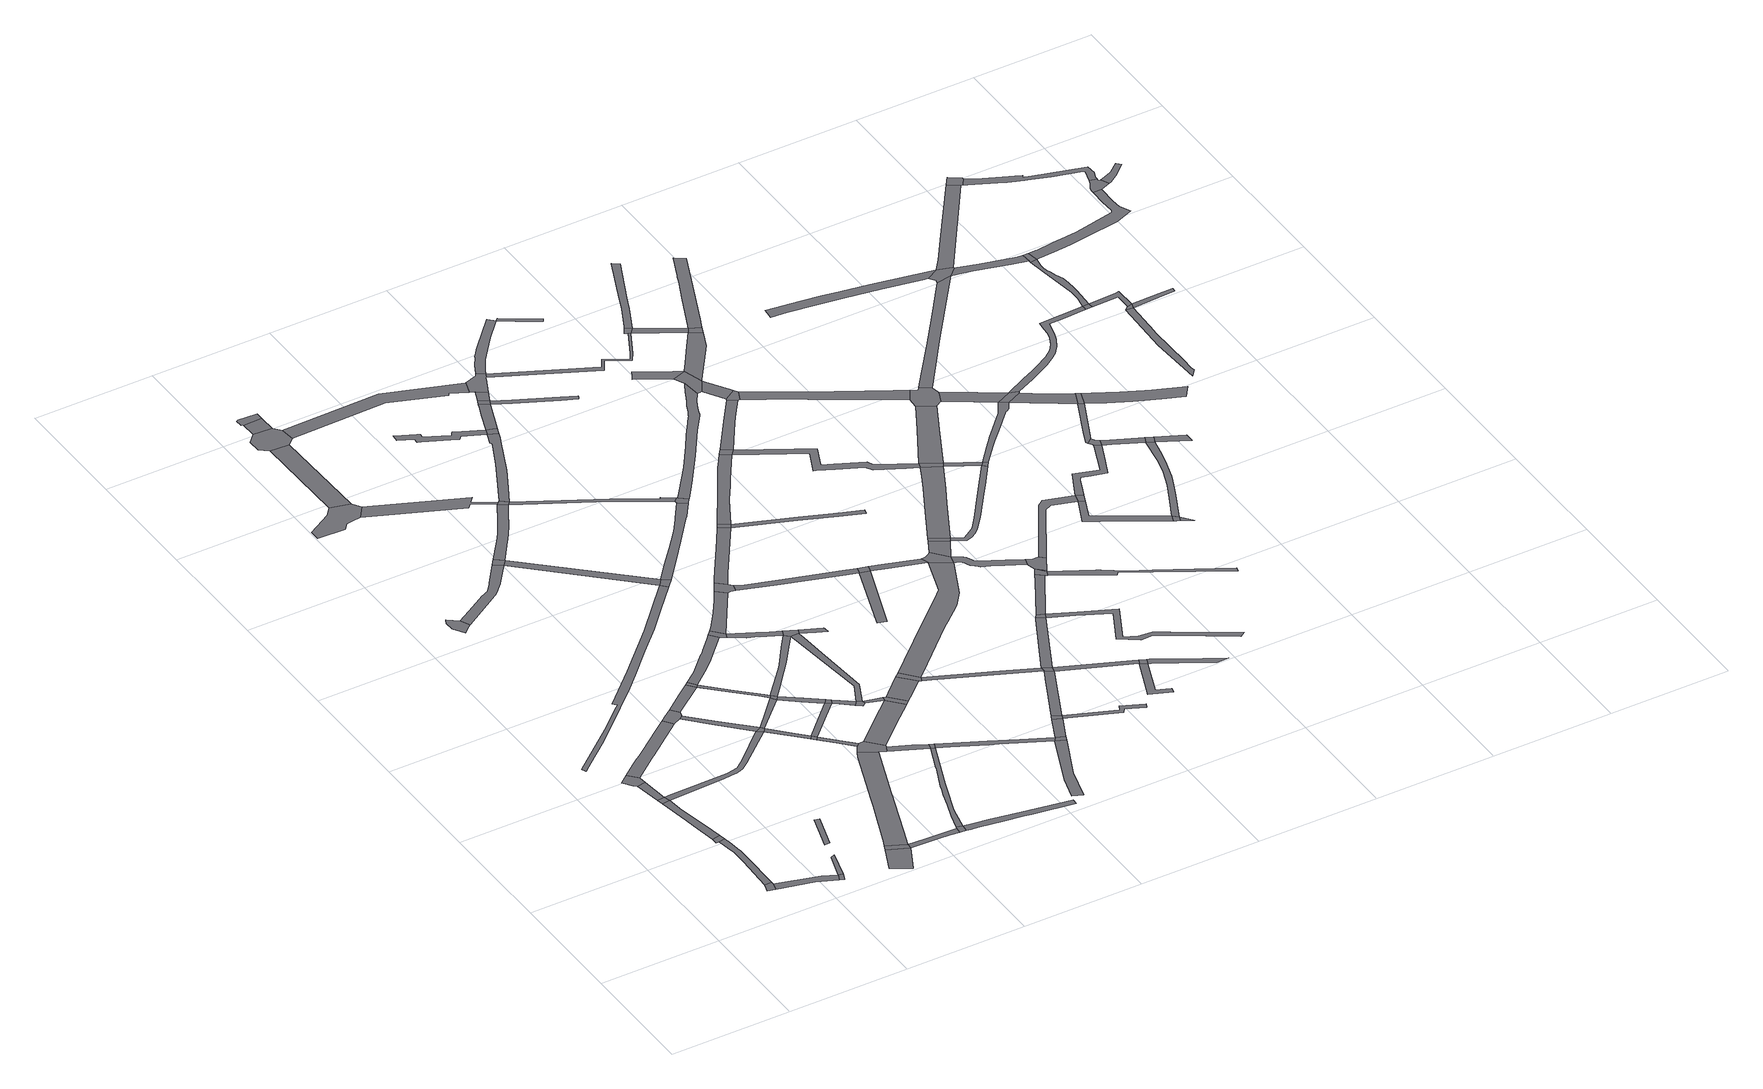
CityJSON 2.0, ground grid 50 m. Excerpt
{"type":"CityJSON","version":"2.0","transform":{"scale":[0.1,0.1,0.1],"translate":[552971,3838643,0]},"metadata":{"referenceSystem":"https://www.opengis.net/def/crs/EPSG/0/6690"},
"CityObjects":{
"road1":{"type":"Road","geometry":[{"type":"MultiSurface","lod":"1","boundaries":[[[0,1,2,3,4]]]}]},
"road2":{"type":"Road","attributes":{"RoadStructureAttribute.sectionType":"1"},"geometry":[{"type":"MultiSurface","lod":"1","boundaries":[[[5,6,7,8,9,10,11,12,13,14,15,0,4]]]}]},
"road3":{"type":"Road","geometry":[{"type":"MultiSurface","lod":"1","boundaries":[[[16,17,18,10,9]]]}]},
"road4":{"type":"Road","attributes":{"RoadStructureAttribute.sectionType":"1"},"geometry":[{"type":"MultiSurface","lod":"1","boundaries":[[[19,20,21,22,23,24,17,16]]]}]},
"road5":{"type":"Road","attributes":{"RoadStructureAttribute.sectionType":"1"},"geometry":[{"type":"MultiSurface","lod":"1","boundaries":[[[25,3,2,26,27,28]]]}]},
"road6":{"type":"Road","geometry":[{"type":"MultiSurface","lod":"1","boundaries":[[[29,30,22,21]]]}]},
"road7":{"type":"Road","attributes":{"RoadStructureAttribute.sectionType":"1"},"geometry":[{"type":"MultiSurface","lod":"1","boundaries":[[[31,32,30,29]]]}]},
"road8":{"type":"Road","geometry":[{"type":"MultiSurface","lod":"1","boundaries":[[[33,34,35,36,32,31,37]]]}]},
"road9":{"type":"Road","geometry":[{"type":"MultiSurface","lod":"1","boundaries":[[[28,27,38,39]]]}]},
"road10":{"type":"Road","attributes":{"RoadStructureAttribute.sectionType":"1"},"geometry":[{"type":"MultiSurface","lod":"1","boundaries":[[[40,41,28,39]]]}]},
"road11":{"type":"Road","attributes":{"RoadStructureAttribute.sectionType":"1"},"geometry":[{"type":"MultiSurface","lod":"1","boundaries":[[[42,43,44,45,46,47,33,37,48,49,50]]]}]},
"road12":{"type":"Road","attributes":{"RoadStructureAttribute.sectionType":"1"},"geometry":[{"type":"MultiSurface","lod":"1","boundaries":[[[51,52,53,54]]]}]},
"road13":{"type":"Road","attributes":{"RoadStructureAttribute.sectionType":"1"},"geometry":[{"type":"MultiSurface","lod":"1","boundaries":[[[55,56,57,58,59,60,61,29,21,62,63,64,65,66,67,68]]]}]},
"road14":{"type":"Road","geometry":[{"type":"MultiSurface","lod":"1","boundaries":[[[69,70,71,72,73,74,75]]]}]},
"road15":{"type":"Road","attributes":{"RoadStructureAttribute.sectionType":"1"},"geometry":[{"type":"MultiSurface","lod":"1","boundaries":[[[76,77,78,79]]]}]},
"road16":{"type":"Road","geometry":[{"type":"MultiSurface","lod":"1","boundaries":[[[80,76,79,81]]]}]},
"road17":{"type":"Road","geometry":[{"type":"MultiSurface","lod":"1","boundaries":[[[82,83,84,42,50,85,86,87]]]}]},
"road18":{"type":"Road","attributes":{"RoadStructureAttribute.sectionType":"1"},"geometry":[{"type":"MultiSurface","lod":"1","boundaries":[[[88,89,90,91,92,93,94,95,96,97,98,99,100,101,102,103,104,105,106,107,108]]]}]},
"road19":{"type":"Road","geometry":[{"type":"MultiSurface","lod":"1","boundaries":[[[109,110,111,112,113,114,115,116,117,118]]]}]},
"road20":{"type":"Road","attributes":{"RoadStructureAttribute.sectionType":"1"},"geometry":[{"type":"MultiSurface","lod":"1","boundaries":[[[119,120,121,122,123,124,125,126,127,128,75,74,129,130,131,132,133,134,135,136,137]]]}]},
"road21":{"type":"Road","attributes":{"RoadStructureAttribute.sectionType":"1"},"geometry":[{"type":"MultiSurface","lod":"1","boundaries":[[[138,86,85,139,55,140]]]}]},
"road22":{"type":"Road","attributes":{"RoadStructureAttribute.sectionType":"1"},"geometry":[{"type":"MultiSurface","lod":"1","boundaries":[[[141,81,79,142,143,144,145]]]}]},
"road23":{"type":"Road","attributes":{"RoadStructureAttribute.sectionType":"1"},"geometry":[{"type":"MultiSurface","lod":"1","boundaries":[[[146,147,82,87,148,149]]]}]},
"road24":{"type":"Road","attributes":{"RoadStructureAttribute.sectionType":"1"},"geometry":[{"type":"MultiSurface","lod":"1","boundaries":[[[150,151,152,153,154,155,80,81,156,157,158,159,160,161]]]}]},
"road25":{"type":"Road","geometry":[{"type":"MultiSurface","lod":"1","boundaries":[[[140,55,68,162,163]]]}]},
"road26":{"type":"Road","attributes":{"RoadStructureAttribute.sectionType":"1"},"geometry":[{"type":"MultiSurface","lod":"1","boundaries":[[[164,109,118,165]]]}]},
"road27":{"type":"Road","geometry":[{"type":"MultiSurface","lod":"1","boundaries":[[[166,146,149,167]]]}]},
"road28":{"type":"Road","geometry":[{"type":"MultiSurface","lod":"1","boundaries":[[[168,145,144,169,170]]]}]},
"road29":{"type":"Road","attributes":{"RoadStructureAttribute.sectionType":"1"},"geometry":[{"type":"MultiSurface","lod":"1","boundaries":[[[171,162,68,172,173,174]]]}]},
"road30":{"type":"Road","attributes":{"RoadStructureAttribute.sectionType":"1"},"geometry":[{"type":"MultiSurface","lod":"1","boundaries":[[[175,176,140,163,177,178]]]}]},
"road31":{"type":"Road","geometry":[{"type":"MultiSurface","lod":"1","boundaries":[[[174,173,179,180]]]}]},
"road32":{"type":"Road","geometry":[{"type":"MultiSurface","lod":"1","boundaries":[[[181,182,183,164,165,184,185,186]]]}]},
"road33":{"type":"Road","attributes":{"RoadStructureAttribute.sectionType":"1"},"geometry":[{"type":"MultiSurface","lod":"1","boundaries":[[[187,188,167,149,189,190,175,191]]]}]},
"road34":{"type":"Road","geometry":[{"type":"MultiSurface","lod":"1","boundaries":[[[192,119,137,193]]]}]},
"road35":{"type":"Road","attributes":{"RoadStructureAttribute.sectionType":"1"},"geometry":[{"type":"MultiSurface","lod":"1","boundaries":[[[194,195,181,186]]]}]},
"road36":{"type":"Road","attributes":{"RoadStructureAttribute.sectionType":"1"},"geometry":[{"type":"MultiSurface","lod":"1","boundaries":[[[196,180,179,197,198,199]]]}]},
"road37":{"type":"Road","geometry":[{"type":"MultiSurface","lod":"1","boundaries":[[[200,201,202,203,204,195,194,205,206]]]}]},
"road38":{"type":"Road","attributes":{"RoadStructureAttribute.sectionType":"1"},"geometry":[{"type":"MultiSurface","lod":"1","boundaries":[[[207,208,209,210,211,212,213,166,167,214,215,216]]]}]},
"road39":{"type":"Road","geometry":[{"type":"MultiSurface","lod":"1","boundaries":[[[191,175,178,217]]]}]},
"road40":{"type":"Road","attributes":{"RoadStructureAttribute.sectionType":"1"},"geometry":[{"type":"MultiSurface","lod":"1","boundaries":[[[218,219,117,116,220,221,222,223]]]}]},
"road41":{"type":"Road","geometry":[{"type":"MultiSurface","lod":"1","boundaries":[[[199,198,150,161,224,225,226,227]]]}]},
"road42":{"type":"Road","attributes":{"RoadStructureAttribute.sectionType":"1"},"geometry":[{"type":"MultiSurface","lod":"1","boundaries":[[[228,229,174,180,230,231]]]}]},
"road43":{"type":"Road","attributes":{"RoadStructureAttribute.sectionType":"1"},"geometry":[{"type":"MultiSurface","lod":"1","boundaries":[[[232,233,234,235,236,237,238,239,168,170,240,241,242,243,244]]]}]},
"road44":{"type":"Road","geometry":[{"type":"MultiSurface","lod":"1","boundaries":[[[245,217,178,246,228,247]]]}]},
"road45":{"type":"Road","attributes":{"RoadStructureAttribute.sectionType":"1"},"geometry":[{"type":"MultiSurface","lod":"1","boundaries":[[[222,248,249,250,251,252,253,192,193,254,255,256,257,258,259,260,261,262,263]]]}]},
"road46":{"type":"Road","attributes":{"RoadStructureAttribute.sectionType":"1"},"geometry":[{"type":"MultiSurface","lod":"1","boundaries":[[[264,265,266,170,169,267,268,269,270,271,272,273]]]}]},
"road47":{"type":"Road","attributes":{"RoadStructureAttribute.sectionType":"1"},"geometry":[{"type":"MultiSurface","lod":"1","boundaries":[[[193,137,88,274]]]}]},
"road48":{"type":"Road","attributes":{"RoadStructureAttribute.sectionType":"1"},"geometry":[{"type":"MultiSurface","lod":"1","boundaries":[[[275,225,224,232,276]]]}]},
"road49":{"type":"Road","geometry":[{"type":"MultiSurface","lod":"1","boundaries":[[[247,228,231,277]]]}]},
"road50":{"type":"Road","geometry":[{"type":"MultiSurface","lod":"1","boundaries":[[[278,207,216,279,280]]]}]},
"road51":{"type":"Road","attributes":{"RoadStructureAttribute.sectionType":"1"},"geometry":[{"type":"MultiSurface","lod":"1","boundaries":[[[277,231,281,282,283]]]}]},
"road52":{"type":"Road","attributes":{"RoadStructureAttribute.sectionType":"1"},"geometry":[{"type":"MultiSurface","lod":"1","boundaries":[[[284,285,286,227,226,287,288]]]}]},
"road53":{"type":"Road","attributes":{"RoadStructureAttribute.sectionType":"1"},"geometry":[{"type":"MultiSurface","lod":"1","boundaries":[[[289,290,291,292,293,191,217,294,295,296,297,298]]]}]},
"road54":{"type":"Road","geometry":[{"type":"MultiSurface","lod":"1","boundaries":[[[276,232,244,299]]]}]},
"road55":{"type":"Road","geometry":[{"type":"MultiSurface","lod":"1","boundaries":[[[283,282,300,301,302]]]}]},
"road56":{"type":"Road","geometry":[{"type":"MultiSurface","lod":"1","boundaries":[[[303,223,222,263,304]]]}]},
"road57":{"type":"Road","geometry":[{"type":"MultiSurface","lod":"1","boundaries":[[[302,301,284,305]]]}]},
"road58":{"type":"Road","attributes":{"RoadStructureAttribute.sectionType":"1"},"geometry":[{"type":"MultiSurface","lod":"1","boundaries":[[[306,307,308,280,279,309,310,311,289,312]]]}]},
"road59":{"type":"Road","attributes":{"RoadStructureAttribute.sectionType":"1"},"geometry":[{"type":"MultiSurface","lod":"1","boundaries":[[[313,314,315,316,278,280,317]]]}]},
"road60":{"type":"Road","geometry":[{"type":"MultiSurface","lod":"1","boundaries":[[[274,88,108,318]]]}]},
"road61":{"type":"Road","attributes":{"RoadStructureAttribute.sectionType":"1"},"geometry":[{"type":"MultiSurface","lod":"1","boundaries":[[[298,319,320,321,322,283,302,323,324,325,326,327]]]}]},
"road62":{"type":"Road","geometry":[{"type":"MultiSurface","lod":"1","boundaries":[[[305,284,288,328,329]]]}]},
"road63":{"type":"Road","attributes":{"RoadStructureAttribute.sectionType":"1"},"geometry":[{"type":"MultiSurface","lod":"1","boundaries":[[[330,185,184,331,332,333,334,335]]]}]},
"road64":{"type":"Road","geometry":[{"type":"MultiSurface","lod":"1","boundaries":[[[312,289,298,327,336]]]}]},
"road65":{"type":"Road","attributes":{"RoadStructureAttribute.sectionType":"1"},"geometry":[{"type":"MultiSurface","lod":"1","boundaries":[[[337,338,339,340,299,244,341,342,343,344,345,346]]]}]},
"road66":{"type":"Road","attributes":{"RoadStructureAttribute.sectionType":"1"},"geometry":[{"type":"MultiSurface","lod":"1","boundaries":[[[347,348,329,328,349,350]]]}]},
"road67":{"type":"Road","attributes":{"RoadStructureAttribute.sectionType":"1"},"geometry":[{"type":"MultiSurface","lod":"1","boundaries":[[[351,352,353,354,355,356,357,303,304,358,359,360,361,362,363]]]}]},
"road68":{"type":"Road","attributes":{"RoadStructureAttribute.sectionType":"1"},"geometry":[{"type":"MultiSurface","lod":"1","boundaries":[[[364,365,366,367,368,369,370,371,372,373,374,375,376,377,378,379,380,381,382,383,351,384]]]}]},
"road69":{"type":"Road","geometry":[{"type":"MultiSurface","lod":"1","boundaries":[[[385,313,317,386,387,388,389]]]}]},
"road70":{"type":"Road","geometry":[{"type":"MultiSurface","lod":"1","boundaries":[[[390,391,392,393,336,327]]]}]},
"road71":{"type":"Road","attributes":{"RoadStructureAttribute.sectionType":"1"},"geometry":[{"type":"MultiSurface","lod":"1","boundaries":[[[345,394,395,396,397,398]]]}]},
"road72":{"type":"Road","geometry":[{"type":"MultiSurface","lod":"1","boundaries":[[[399,347,350,400,401]]]}]},
"road73":{"type":"Road","attributes":{"RoadStructureAttribute.sectionType":"1"},"geometry":[{"type":"MultiSurface","lod":"1","boundaries":[[[402,403,404,405,406,304,263,407,408,409,410]]]}]},
"road74":{"type":"Road","attributes":{"RoadStructureAttribute.sectionType":"1"},"geometry":[{"type":"MultiSurface","lod":"1","boundaries":[[[411,412,413,414,415,416,274,318,417,418,419,420,421]]]}]},
"road75":{"type":"Road","geometry":[{"type":"MultiSurface","lod":"1","boundaries":[[[384,351,363,422]]]}]},
"road76":{"type":"Road","attributes":{"RoadStructureAttribute.sectionType":"1"},"geometry":[{"type":"MultiSurface","lod":"1","boundaries":[[[423,424,425,385,389,426,427]]]}]},
"road77":{"type":"Road","geometry":[{"type":"MultiSurface","lod":"1","boundaries":[[[346,345,398,428]]]}]},
"road78":{"type":"Road","attributes":{"RoadStructureAttribute.sectionType":"1"},"geometry":[{"type":"MultiSurface","lod":"1","boundaries":[[[429,430,431,432,384,422,433,434]]]}]},
"road79":{"type":"Road","attributes":{"RoadStructureAttribute.sectionType":"1"},"geometry":[{"type":"MultiSurface","lod":"1","boundaries":[[[435,346,428,436]]]}]},
"road80":{"type":"Road","attributes":{"RoadStructureAttribute.sectionType":"1"},"geometry":[{"type":"MultiSurface","lod":"1","boundaries":[[[437,438,439,440,388,387,441,442,443,444,445]]]}]},
"road81":{"type":"Road","geometry":[{"type":"MultiSurface","lod":"1","boundaries":[[[446,435,436,447]]]}]},
"road82":{"type":"Road","attributes":{"RoadStructureAttribute.sectionType":"1"},"geometry":[{"type":"MultiSurface","lod":"1","boundaries":[[[448,449,450,401,400,451,452,453,454,455]]]}]},
"road83":{"type":"Road","geometry":[{"type":"MultiSurface","lod":"1","boundaries":[[[456,429,434,457]]]}]},
"road84":{"type":"Road","attributes":{"RoadStructureAttribute.sectionType":"1"},"geometry":[{"type":"MultiSurface","lod":"1","boundaries":[[[458,456,457,459]]]}]},
"road85":{"type":"Road","geometry":[{"type":"MultiSurface","lod":"1","boundaries":[[[460,423,427,461]]]}]},
"road86":{"type":"Road","geometry":[{"type":"MultiSurface","lod":"1","boundaries":[[[410,409,462,411,421,463,464,465]]]}]},
"road87":{"type":"Road","geometry":[{"type":"MultiSurface","lod":"1","boundaries":[[[466,467,468,335,334,458,459,469,470,471,472]]]}]},
"road88":{"type":"Road","attributes":{"RoadStructureAttribute.sectionType":"1"},"geometry":[{"type":"MultiSurface","lod":"1","boundaries":[[[444,473,474,475,476,477]]]}]},
"road89":{"type":"Road","attributes":{"RoadStructureAttribute.sectionType":"1"},"geometry":[{"type":"MultiSurface","lod":"1","boundaries":[[[454,478,479,446,447,480]]]}]},
"road90":{"type":"Road","attributes":{"RoadStructureAttribute.sectionType":"1"},"geometry":[{"type":"MultiSurface","lod":"1","boundaries":[[[481,482,483,484,485,399,401,486,487,488,489,490,491,492]]]}]},
"road91":{"type":"Road","geometry":[{"type":"MultiSurface","lod":"1","boundaries":[[[493,494,495,496,497,498,447,436]]]}]},
"road92":{"type":"Road","attributes":{"RoadStructureAttribute.sectionType":"1"},"geometry":[{"type":"MultiSurface","lod":"1","boundaries":[[[499,500,501,502,503,504,505,457,434]]]}]},
"road93":{"type":"Road","geometry":[{"type":"MultiSurface","lod":"1","boundaries":[[[445,444,477,506]]]}]},
"road94":{"type":"Road","geometry":[{"type":"MultiSurface","lod":"1","boundaries":[[[455,454,480,507]]]}]},
"road95":{"type":"Road","attributes":{"RoadStructureAttribute.sectionType":"1"},"geometry":[{"type":"MultiSurface","lod":"1","boundaries":[[[508,509,510,511,460,461,512,513,514,515]]]}]},
"road96":{"type":"Road","attributes":{"RoadStructureAttribute.sectionType":"1"},"geometry":[{"type":"MultiSurface","lod":"1","boundaries":[[[516,517,518,519,520,521,461,427]]]}]},
"road97":{"type":"Road","attributes":{"RoadStructureAttribute.sectionType":"1"},"geometry":[{"type":"MultiSurface","lod":"1","boundaries":[[[522,523,524,525,526,527,528,466,472,529,530,531,532,533,534]]]}]},
"road98":{"type":"Road","attributes":{"RoadStructureAttribute.sectionType":"1"},"geometry":[{"type":"MultiSurface","lod":"1","boundaries":[[[535,506,477,536,481,537]]]}]},
"road99":{"type":"Road","attributes":{"RoadStructureAttribute.sectionType":"1"},"geometry":[{"type":"MultiSurface","lod":"1","boundaries":[[[538,539,455,507,540]]]}]},
"road100":{"type":"Road","attributes":{"RoadStructureAttribute.sectionType":"1"},"geometry":[{"type":"MultiSurface","lod":"1","boundaries":[[[541,542,543,544,545,546,547,548,549,550,551,552,553,554,555,465,464,556,557,558,559,560,561,562,563,564,565,566,567,568]]]}]},
"road101":{"type":"Road","attributes":{"RoadStructureAttribute.sectionType":"1"},"geometry":[{"type":"MultiSurface","lod":"1","boundaries":[[[507,480,569,570]]]}]},
"road102":{"type":"Road","geometry":[{"type":"MultiSurface","lod":"1","boundaries":[[[571,508,515,572]]]}]},
"road103":{"type":"Road","attributes":{"RoadStructureAttribute.sectionType":"1"},"geometry":[{"type":"MultiSurface","lod":"1","boundaries":[[[573,574,575,576,472,471,577,578,579,580,581,582]]]}]},
"road104":{"type":"Road","geometry":[{"type":"MultiSurface","lod":"1","boundaries":[[[569,583,584,585,586,587]]]}]},
"road105":{"type":"Road","geometry":[{"type":"MultiSurface","lod":"1","boundaries":[[[588,538,540,589]]]}]},
"road106":{"type":"Road","geometry":[{"type":"MultiSurface","lod":"1","boundaries":[[[590,591,592,537,481,492,593]]]}]},
"road107":{"type":"Road","geometry":[{"type":"MultiSurface","lod":"1","boundaries":[[[570,569,587,594]]]}]},
"road108":{"type":"Road","geometry":[{"type":"MultiSurface","lod":"1","boundaries":[[[595,596,597,598,599,534]]]}]},
"road109":{"type":"Road","attributes":{"RoadStructureAttribute.sectionType":"1"},"geometry":[{"type":"MultiSurface","lod":"1","boundaries":[[[600,590,593,601]]]}]},
"road110":{"type":"Road","attributes":{"RoadStructureAttribute.sectionType":"1"},"geometry":[{"type":"MultiSurface","lod":"1","boundaries":[[[602,603,588,589,604]]]}]},
"road111":{"type":"Road","attributes":{"RoadStructureAttribute.sectionType":"1"},"geometry":[{"type":"MultiSurface","lod":"1","boundaries":[[[605,606,571,572,607,608,609,610]]]}]},
"road112":{"type":"Road","geometry":[{"type":"MultiSurface","lod":"1","boundaries":[[[611,600,601,612]]]}]},
"road113":{"type":"Road","attributes":{"RoadStructureAttribute.sectionType":"1"},"geometry":[{"type":"MultiSurface","lod":"1","boundaries":[[[613,614,615,616,617,618,619,620,593,492,621,622,623,624,625,626,627,628,629,630,631,632,633]]]}]},
"road114":{"type":"Road","geometry":[{"type":"MultiSurface","lod":"1","boundaries":[[[634,635,636,637,638,639]]]}]},
"road115":{"type":"Road","attributes":{"RoadStructureAttribute.sectionType":"1"},"geometry":[{"type":"MultiSurface","lod":"1","boundaries":[[[640,641,642,643,644,645,594,587]]]}]},
"road116":{"type":"Road","attributes":{"RoadStructureAttribute.sectionType":"1"},"geometry":[{"type":"MultiSurface","lod":"1","boundaries":[[[646,647,648,649,650,651,652,653,572,515,654,655,656,657,658,659,660,661,662,663]]]}]},
"road117":{"type":"Road","geometry":[{"type":"MultiSurface","lod":"1","boundaries":[[[639,638,541,568,664,665,666]]]}]},
"road118":{"type":"Road","geometry":[{"type":"MultiSurface","lod":"1","boundaries":[[[667,602,604,668,669]]]}]},
"road119":{"type":"Road","attributes":{"RoadStructureAttribute.sectionType":"1"},"geometry":[{"type":"MultiSurface","lod":"1","boundaries":[[[667,669,670]]]}]},
"road120":{"type":"Road","attributes":{"RoadStructureAttribute.sectionType":"1"},"geometry":[{"type":"MultiSurface","lod":"1","boundaries":[[[671,672,673,674,675,676,677,678,679,680,681,682,683,684,589,540]]]}]},
"road121":{"type":"Road","attributes":{"function":"3","RoadStructureAttribute.sectionType":"1"},"geometry":[{"type":"MultiSurface","lod":"1","boundaries":[[[685,686,666,665,687,688,689]]]}]},
"road122":{"type":"Road","geometry":[{"type":"MultiSurface","lod":"1","boundaries":[[[690,633,632,667,670,691,692]]]}]},
"road123":{"type":"Road","geometry":[{"type":"MultiSurface","lod":"1","boundaries":[[[689,688,605,610,693,694]]]}]},
"road124":{"type":"Road","attributes":{"RoadStructureAttribute.sectionType":"1"},"geometry":[{"type":"MultiSurface","lod":"1","boundaries":[[[662,695,696,697,611,612,698,699,700]]]}]},
"road125":{"type":"Road","geometry":[{"type":"MultiSurface","lod":"1","boundaries":[[[701,702,582,581,703]]]}]},
"road126":{"type":"Road","attributes":{"RoadStructureAttribute.sectionType":"1"},"geometry":[{"type":"MultiSurface","lod":"1","boundaries":[[[704,705,706,707,708,709,710,612,601,711,712,713,714,715,716,717,718,719]]]}]},
"road127":{"type":"Road","attributes":{"function":"3","RoadStructureAttribute.sectionType":"1"},"geometry":[{"type":"MultiSurface","lod":"1","boundaries":[[[720,721,722,639,666,723,724,725]]]}]},
"road128":{"type":"Road","attributes":{"RoadStructureAttribute.sectionType":"1"},"geometry":[{"type":"MultiSurface","lod":"1","boundaries":[[[703,581,720,726]]]}]},
"road129":{"type":"Road","geometry":[{"type":"MultiSurface","lod":"1","boundaries":[[[663,662,700,727]]]}]},
"road130":{"type":"Road","attributes":{"RoadStructureAttribute.sectionType":"1"},"geometry":[{"type":"MultiSurface","lod":"1","boundaries":[[[728,729,730,731,701,703,732,733,734]]]}]},
"road131":{"type":"Road","geometry":[{"type":"MultiSurface","lod":"1","boundaries":[[[720,725,735,726]]]}]},
"road132":{"type":"Road","attributes":{"RoadStructureAttribute.sectionType":"1"},"geometry":[{"type":"MultiSurface","lod":"1","boundaries":[[[736,737,692,691,738,739,740,741]]]}]},
"road133":{"type":"Road","attributes":{"RoadStructureAttribute.sectionType":"1"},"geometry":[{"type":"MultiSurface","lod":"1","boundaries":[[[742,743,744,745,746,747,748,749,750,751,669,668]]]}]},
"road134":{"type":"Road","attributes":{"function":"3","RoadStructureAttribute.sectionType":"1"},"geometry":[{"type":"MultiSurface","lod":"1","boundaries":[[[752,753,754,755,694,693,756,757,758,759,760,761,762]]]}]},
"road135":{"type":"Road","attributes":{"RoadStructureAttribute.sectionType":"1"},"geometry":[{"type":"MultiSurface","lod":"1","boundaries":[[[763,727,700,764,704,765]]]}]},
"road136":{"type":"Road","attributes":{"RoadStructureAttribute.sectionType":"1"},"geometry":[{"type":"MultiSurface","lod":"1","boundaries":[[[766,767,663,727,768,769]]]}]},
"road137":{"type":"Road","geometry":[{"type":"MultiSurface","lod":"1","boundaries":[[[765,704,719,770]]]}]},
"road138":{"type":"Road","attributes":{"function":"3","RoadStructureAttribute.sectionType":"1"},"geometry":[{"type":"MultiSurface","lod":"1","boundaries":[[[771,772,773,774,775,776,777,778,779,726,735,780,781,782]]]}]},
"road139":{"type":"Road","geometry":[{"type":"MultiSurface","lod":"1","boundaries":[[[741,740,783,784]]]}]},
"road140":{"type":"Road","attributes":{"RoadStructureAttribute.sectionType":"1"},"geometry":[{"type":"MultiSurface","lod":"1","boundaries":[[[740,785,786,787,788,789,790,791,792,793,794,783]]]}]},
"road141":{"type":"Road","geometry":[{"type":"MultiSurface","lod":"1","boundaries":[[[795,762,761,766,769,796,797,798,799]]]}]},
"road142":{"type":"Road","attributes":{"RoadStructureAttribute.sectionType":"1"},"geometry":[{"type":"MultiSurface","lod":"1","boundaries":[[[800,801,802,803,804,765,770,805,806,807,808,809,810,811,812,813]]]}]},
"road143":{"type":"Road","geometry":[{"type":"MultiSurface","lod":"1","boundaries":[[[790,789,814,815,816]]]}]},
"road144":{"type":"Road","attributes":{"RoadStructureAttribute.sectionType":"1"},"geometry":[{"type":"MultiSurface","lod":"1","boundaries":[[[817,818,819,820,821,822,741,784,823,824,825,826,827,828,829]]]}]},
"road145":{"type":"Road","geometry":[{"type":"MultiSurface","lod":"1","boundaries":[[[830,816,815]]]}]},
"road146":{"type":"Road","attributes":{"function":"3","RoadStructureAttribute.sectionType":"1"},"geometry":[{"type":"MultiSurface","lod":"1","boundaries":[[[831,797,796,832,800,833]]]}]},
"road147":{"type":"Road","geometry":[{"type":"MultiSurface","lod":"1","boundaries":[[[833,800,813,834,835]]]}]},
"road148":{"type":"Road","geometry":[{"type":"MultiSurface","lod":"1","boundaries":[[[836,837,838,839,817,829,840]]]}]},
"road149":{"type":"Road","attributes":{"RoadStructureAttribute.sectionType":"1"},"geometry":[{"type":"MultiSurface","lod":"1","boundaries":[[[841,842,843,844,845,790,816,846,847,848,849,850,851,852]]]}]},
"road150":{"type":"Road","geometry":[{"type":"MultiSurface","lod":"1","boundaries":[[[853,854,855,838,837,856]]]}]},
"road151":{"type":"Road","attributes":{"function":"3","RoadStructureAttribute.sectionType":"1"},"geometry":[{"type":"MultiSurface","lod":"1","boundaries":[[[857,858,834,813,859,860,853,861]]]}]},
"road152":{"type":"Road","attributes":{"RoadStructureAttribute.sectionType":"1"},"geometry":[{"type":"MultiSurface","lod":"1","boundaries":[[[862,863,840,829,864,865,841,866]]]}]},
"road153":{"type":"Road","attributes":{"RoadStructureAttribute.sectionType":"1"},"geometry":[{"type":"MultiSurface","lod":"1","boundaries":[[[867,868,869,870,871,872,873,874,875,876,877,878,879]]]}]},
"road154":{"type":"Road","attributes":{"RoadStructureAttribute.sectionType":"1"},"geometry":[{"type":"MultiSurface","lod":"1","boundaries":[[[880,881,882,883,884,885,886,887,799,798]]]}]},
"road155":{"type":"Road","geometry":[{"type":"MultiSurface","lod":"1","boundaries":[[[866,841,852,888]]]}]},
"road156":{"type":"Road","geometry":[{"type":"MultiSurface","lod":"1","boundaries":[[[861,853,856,889]]]}]},
"road157":{"type":"Road","attributes":{"RoadStructureAttribute.sectionType":"1"},"geometry":[{"type":"MultiSurface","lod":"1","boundaries":[[[890,891,888,852]]]}]},
"road158":{"type":"Road","attributes":{"RoadStructureAttribute.sectionType":"1"},"geometry":[{"type":"MultiSurface","lod":"1","boundaries":[[[892,893,894,895,896,897,898,899,900,901,902,903,833,835,904,905,906,907,908,909,910,911,912,913,914]]]}]},
"road159":{"type":"Road","attributes":{"function":"3","RoadStructureAttribute.sectionType":"1"},"geometry":[{"type":"MultiSurface","lod":"1","boundaries":[[[915,916,917,918,919,920,921,922,923,924,925,889,856]]]}]},
"road160":{"type":"Road","geometry":[{"type":"MultiSurface","lod":"1","boundaries":[[[879,878,926,884,883,927,928]]]}]},
"road161":{"type":"Road","attributes":{"RoadStructureAttribute.sectionType":"1"},"geometry":[{"type":"MultiSurface","lod":"1","boundaries":[[[929,930,931,932,927,883,933,934,935,936,937]]]}]},
"road162":{"type":"Road","geometry":[{"type":"MultiSurface","lod":"1","boundaries":[[[938,892,914,939]]]}]},
"road163":{"type":"Road","attributes":{"RoadStructureAttribute.sectionType":"1"},"geometry":[{"type":"MultiSurface","lod":"1","boundaries":[[[940,941,942,879,928,943]]]}]},
"road164":{"type":"Road","attributes":{"RoadStructureAttribute.sectionType":"1"},"geometry":[{"type":"MultiSurface","lod":"1","boundaries":[[[944,945,946,947,948,949,950,951,952,953]]]}]},
"road165":{"type":"Road","attributes":{"RoadStructureAttribute.sectionType":"1"},"geometry":[{"type":"MultiSurface","lod":"1","boundaries":[[[954,955,956,957,958,959,960,961,962,963,964,965,966,967,968,892,938]]]}]},
"road166":{"type":"Road","attributes":{"RoadStructureAttribute.sectionType":"1"},"geometry":[{"type":"MultiSurface","lod":"1","boundaries":[[[969,970,938,939,971,972,973]]]}]},
"road167":{"type":"Road","geometry":[{"type":"MultiSurface","lod":"1","boundaries":[[[937,936,965,964,974]]]}]},
"road168":{"type":"Road","geometry":[{"type":"MultiSurface","lod":"1","boundaries":[[[973,972,944,953]]]}]},
"road169":{"type":"Road","attributes":{"RoadStructureAttribute.sectionType":"1"},"geometry":[{"type":"MultiSurface","lod":"1","boundaries":[[[975,976,977,978,973,953]]]}]},
"road170":{"type":"Road","geometry":[{"type":"MultiSurface","lod":"1","boundaries":[[[979,940,943,980,981,982]]]}]},
"road171":{"type":"Road","attributes":{"RoadStructureAttribute.sectionType":"1"},"geometry":[{"type":"MultiSurface","lod":"1","boundaries":[[[983,984,985,986,987,988,989,990,974,964,991,992,993,994,995,996,997,998,999]]]}]},
"road172":{"type":"Road","attributes":{"RoadStructureAttribute.sectionType":"1"},"geometry":[{"type":"MultiSurface","lod":"1","boundaries":[[[1000,1001,1002,1003,1004,1005,1006,1007,1008,1009,981,980,1010,1011,1012,1013,1014,1015,1016,1017,1018,1019,1020,1021,1022]]]}]},
"road173":{"type":"Road","geometry":[{"type":"MultiSurface","lod":"1","boundaries":[[[1021,1023,1024,1025,983,999,1026,1027,1028,1029,1022]]]}]},
"road174":{"type":"Road","geometry":[{"type":"MultiSurface","lod":"1","boundaries":[[[1030,1031,1032,1033,1034,1035,1027,1026]]]}]}
},
"vertices":[
[319,204,0],[310,169,0],[341,161,0],[349,192,0],[349,204,0],
[351,384,0],[352,427,0],[349,446,0],[344,494,0],[339,517,0],[311,512,0],[326,439,0],[327,437,0],[327,419,0],[327,384,0],[327,364,0],
[334,545,0],[301,539,0],[300,512,0],
[318,633,0],[296,749,0],[288,821,0],[255,816,0],[277,686,0],[284,644,0],
[527,144,0],[487,124,0],[568,89,0],[580,117,0],
[280,849,0],[250,844,0],
[267,960,0],[232,956,0],
[231,1033,0],[206,1013,0],[192,1003,0],[219,966,0],[264,994,0],
[587,81,0],[600,112,0],
[631,227,0],[614,222,0],
[513,1249,0],[459,1208,0],[355,1127,0],[332,1111,0],[315,1099,0],[283,1076,0],[366,1074,0],[378,1083,0],[541,1211,0],
[633,300,0],[655,300,0],[699,443,0],[679,448,0],
[773,1016,0],[770,1014,0],[640,895,0],[600,864,0],[557,854,0],[553,854,0],[300,849,0],[523,831,0],[559,835,0],[580,837,0],[600,842,0],[615,847,0],[645,870,0],[796,1001,0],
[153,2180,0],[143,2161,0],[146,2121,0],[174,2075,0],[203,2101,0],[213,2108,0],[196,2148,0],
[806,158,0],[760,54,0],[836,9,0],[892,120,0],
[815,180,0],[894,145,0],
[571,1292,0],[553,1278,0],[533,1264,0],[574,1227,0],[589,1237,0],[596,1259,0],
[929,1955,0],[739,1751,0],[558,1571,0],[409,1430,0],[417,1423,0],[424,1415,0],[412,1404,0],[306,1309,0],[110,1147,0],[119,1130,0],[157,1162,0],[266,1251,0],[370,1347,0],[422,1394,0],[437,1407,0],[499,1463,0],[571,1534,0],[677,1642,0],[774,1738,0],[856,1827,0],[953,1932,0],
[140,2980,0],[110,2947,0],[8,2886,0],[9,2844,0],[123,2840,0],[145,2865,0],[168,2869,0],[207,2874,0],[244,2924,0],[220,2960,0],
[472,2379,0],[405,2291,0],[400,2283,0],[385,2264,0],[377,2254,0],[371,2249,0],[366,2246,0],[353,2241,0],[343,2236,0],[279,2198,0],[363,2201,0],[380,2212,0],[388,2217,0],[397,2225,0],[436,2266,0],[437,2267,0],[448,2279,0],[503,2351,0],[505,2354,0],
[685,1142,0],[667,1128,0],[798,1029,0],
[972,141,0],[1010,116,0],[1055,114,0],[1094,109,0],[1097,135,0],
[698,1390,0],[645,1350,0],[598,1260,0],[725,1356,0],
[1025,718,0],[1011,694,0],[919,444,0],[907,410,0],[898,389,0],[824,199,0],[922,221,0],[984,390,0],[995,419,0],[1004,444,0],[1090,676,0],[1092,679,0],
[810,1015,0],[808,1016,0],
[133,3388,0],[213,3384,0],
[711,1400,0],[735,1368,0],
[1100,144,0],[1120,106,0],[1124,137,0],
[889,934,0],[879,917,0],[921,874,0],[932,890,0],
[924,1165,0],[860,1096,0],[875,1082,0],[937,1143,0],
[937,858,0],[947,873,0],
[132,3505,0],[98,3470,0],[99,3416,0],[242,3413,0],[237,3473,0],[211,3503,0],
[915,1194,0],[833,1273,0],[822,1263,0],[894,1194,0],[932,1178,0],
[491,2405,0],[526,2378,0],
[210,3573,0],[131,3571,0],
[1004,816,0],[989,804,0],[1043,749,0],[1058,762,0],
[130,3609,0],[127,3607,0],[123,3605,0],[124,3575,0],[131,3573,0],[209,3597,0],[209,3604,0],
[927,1608,0],[913,1592,0],[861,1538,0],[851,1527,0],[841,1518,0],[764,1441,0],[756,1435,0],[799,1423,0],[844,1462,0],[953,1573,0],
[949,1160,0],
[601,2746,0],[619,2765,0],[576,2718,0],[592,2736,0],[676,2682,0],[685,2692,0],
[1119,666,0],[1131,692,0],[1134,700,0],[1078,762,0],
[1076,1032,0],[1007,964,0],[1025,949,0],[1098,1019,0],
[1265,599,0],[1223,492,0],[1219,481,0],[1179,388,0],[1171,366,0],[1160,335,0],[1141,277,0],[1119,212,0],[1146,238,0],[1190,361,0],[1199,388,0],[1249,511,0],[1282,594,0],
[1026,1101,0],[1009,1085,0],[1091,1051,0],
[673,2678,0],[627,2598,0],[601,2555,0],[587,2531,0],[558,2493,0],[540,2468,0],[525,2379,0],[576,2449,0],[590,2469,0],[591,2471,0],[596,2478,0],[642,2545,0],[646,2552,0],[653,2564,0],[673,2599,0],[709,2661,0],
[1351,99,0],[1225,121,0],[1172,130,0],[1139,103,0],[1165,100,0],[1270,84,0],[1346,72,0],[1375,67,0],[1547,39,0],[1550,64,0],
[951,1985,0],
[1219,651,0],[1273,624,0],
[1107,1038,0],
[944,1626,0],[976,1559,0],[985,1581,0],
[1105,1014,0],[1166,966,0],[1179,983,0],
[1272,936,0],[1181,855,0],[1093,775,0],[1267,819,0],[1328,873,0],
[1159,1465,0],[1114,1402,0],[1055,1319,0],[1030,1290,0],[945,1193,0],[977,1192,0],[1045,1273,0],[1083,1317,0],[1149,1406,0],[1179,1445,0],
[1290,616,0],
[1189,948,0],[1204,958,0],[1199,973,0],
[693,2697,0],[721,2672,0],
[1276,954,0],
[1130,1506,0],[1128,1507,0],[1084,1530,0],[1038,1521,0],[1064,1509,0],[1105,1490,0],[1169,1489,0],
[1081,1822,0],[1053,1776,0],[1011,1713,0],[957,1640,0],[1118,1789,0],
[982,1963,0],
[1183,1409,0],[1201,1259,0],[1223,1068,0],[1222,1067,0],[1236,1051,0],[1243,1066,0],[1226,1281,0],[1216,1412,0],[1214,1445,0],
[1345,889,0],[1289,951,0],
[651,3480,0],[644,3420,0],[865,3339,0],[871,3350,0],[940,3318,0],[957,3372,0],
[1223,1465,0],
[1574,479,0],[1504,512,0],[1467,531,0],[1353,586,0],[1331,570,0],[1460,509,0],[1494,493,0],[1557,463,0],[1677,405,0],[1689,423,0],
[1381,1036,0],[1307,967,0],[1361,903,0],[1439,973,0],
[863,3065,0],[864,3065,0],[847,3019,0],[845,3015,0],[849,3012,0],[852,3010,0],[798,2895,0],[761,2748,0],[811,2841,0],[885,3004,0],[885,3005,0],[893,3023,0],[904,3049,0],
[768,3140,0],[762,3143,0],[756,3136,0],[750,3128,0],[652,3174,0],[654,3187,0],[654,3192,0],[645,3196,0],[570,3232,0],[566,3234,0],[564,3219,0],[562,3204,0],[622,3177,0],[620,3164,0],[620,3157,0],[633,3150,0],[757,3093,0],[763,3091,0],[769,3098,0],[775,3106,0],[874,3092,0],
[1107,1866,0],[1133,1792,0],[1151,1786,0],[1158,1817,0],[1145,1832,0],
[1272,1418,0],[1312,1399,0],[1310,1421,0],[1309,1426,0],
[1586,187,0],[1557,87,0],[1598,70,0],[1634,205,0],[1717,387,0],
[1400,1052,0],[1450,968,0],[1458,988,0],
[1207,2411,0],[1203,2404,0],[1099,2467,0],[1045,2498,0],[890,2582,0],[1039,2484,0],[1093,2451,0],[1239,2363,0],[1256,2379,0],
[1241,2352,0],[1187,2274,0],[1184,2270,0],[1142,2209,0],[1075,2131,0],[1008,2053,0],[1061,2056,0],[1135,2147,0],[1219,2251,0],[1229,2263,0],[1275,2327,0],
[914,3077,0],
[1290,2148,0],[1250,2083,0],[1120,1887,0],[1180,1892,0],[1332,2121,0],
[1725,406,0],
[930,3237,0],[924,3223,0],[903,3170,0],[876,3097,0],[964,3206,0],[967,3214,0],
[1736,523,0],[1771,506,0],
[1548,1689,0],[1453,1719,0],[1308,1764,0],[1185,1803,0],[1287,1742,0],[1422,1699,0],[1533,1663,0],[1592,1644,0],[1601,1673,0],
[1744,540,0],[1778,524,0],
[1702,880,0],[1663,897,0],[1479,979,0],[1484,953,0],[1651,880,0],[1692,862,0],[1863,787,0],[1863,809,0],
[939,3258,0],[976,3234,0],
[960,3309,0],[999,3282,0],
[1300,2165,0],[1342,2139,0],
[1241,2355,0],[1291,2349,0],[1293,2351,0],[1260,2376,0],
[1019,3405,0],[1014,3394,0],[1011,3389,0],[1034,3356,0],[1037,3362,0],[1039,3364,0],[1048,3383,0],
[1497,1367,0],[1492,1353,0],[1527,1341,0],[1529,1346,0],[1632,1635,0],
[1834,728,0],[1794,646,0],[1893,767,0],
[1840,1569,0],[1787,1406,0],[1766,1387,0],[1640,1272,0],[1458,1105,0],[1475,1004,0],[1689,1203,0],[1714,1224,0],[1790,1289,0],[1795,1294,0],[1842,1354,0],[1918,1520,0],
[1981,423,0],[1994,441,0],[2069,407,0],[2079,424,0],[1988,466,0],[1976,443,0],
[1039,3178,0],[1202,3102,0],[1260,3076,0],[1265,3084,0],[1269,3093,0],[1210,3120,0],[1049,3196,0],
[1640,1661,0],
[1898,790,0],
[1527,2525,0],[1487,2468,0],[1482,2461,0],[1403,2332,0],[1416,2270,0],[1463,2344,0],[1482,2375,0],[1563,2499,0],
[1563,2033,0],[1706,1978,0],[1801,1941,0],[1806,1961,0],[1716,1996,0],[1578,2049,0],
[1222,3663,0],[1112,3544,0],[1093,3524,0],[1081,3508,0],[1070,3494,0],[1065,3485,0],[1041,3446,0],[1058,3401,0],[1090,3455,0],[1125,3499,0],[1175,3560,0],[1230,3620,0],[1248,3638,0],
[1688,1646,0],[1697,1614,0],[1830,1601,0],
[2004,1081,0],[1997,1071,0],[2035,1061,0],
[1640,2958,0],[1613,2908,0],[1610,2902,0],[1598,2876,0],[1592,2864,0],[1578,2839,0],[1563,2804,0],[1552,2785,0],[1548,2778,0],[1546,2775,0],[1526,2746,0],[1482,2685,0],[1447,2630,0],[1374,2524,0],[1287,2411,0],[1338,2411,0],[1362,2444,0],[1446,2562,0],[1512,2661,0],[1530,2688,0],[1586,2763,0],[1592,2771,0],[1595,2784,0],[1597,2791,0],[1611,2821,0],[1624,2846,0],[1641,2871,0],[1648,2882,0],
[2184,648,0],[2192,666,0],
[1545,2549,0],[1583,2521,0],
[1564,3216,0],[1547,3188,0],[1456,3237,0],[1432,3200,0],[1429,3177,0],[1459,3225,0],[1549,3176,0],[1571,3211,0],[1628,3319,0],[1620,3324,0],
[2113,470,0],[2201,435,0],[2206,456,0],[2151,480,0],[2209,630,0],
[2012,1093,0],[2045,1081,0],
[1875,1619,0],[1865,1612,0],[1850,1604,0],[1928,1555,0],
[2219,655,0],
[1307,3599,0],[1393,3546,0],[1401,3559,0],[1315,3612,0],[1259,3649,0],
[1905,1678,0],[1977,1640,0],
[2135,1306,0],[2116,1272,0],[2163,1282,0],
[1718,2790,0],[1644,2687,0],[1645,2617,0],[1672,2656,0],[1692,2687,0],[1753,2770,0],
[1914,1694,0],[1987,1656,0],
[2090,1436,0],[1998,1486,0],[1994,1489,0],[1991,1491,0],[1986,1501,0],[1975,1525,0],[1968,1533,0],[1955,1540,0],[1928,1517,0],[1941,1513,0],[1948,1505,0],[1953,1498,0],[1958,1485,0],[1963,1475,0],[1976,1463,0],[1981,1459,0],[1991,1448,0],[2041,1426,0],[2070,1411,0],[2142,1372,0],[2153,1402,0],
[1642,3040,0],[1511,3116,0],[1500,3097,0],[1488,3077,0],[1619,3001,0],[1676,3020,0],
[2222,626,0],[2309,576,0],[2430,505,0],[2480,508,0],[2318,600,0],[2229,651,0],
[2054,2139,0],[1974,2183,0],[1964,2205,0],[1855,2257,0],[1811,2279,0],[1822,2304,0],[1850,2369,0],[1779,2409,0],[1738,2401,0],[1812,2359,0],[1768,2263,0],[1778,2259,0],[1841,2229,0],[1941,2182,0],[1959,2153,0],[2066,2100,0],[2112,2077,0],[2122,2102,0],
[1661,2883,0],[1668,2884,0],[1700,2938,0],
[2152,1335,0],[2173,1276,0],[2183,1300,0],
[2186,1306,0],
[2134,1016,0],[2259,958,0],[2187,818,0],[2263,766,0],[2313,769,0],[2371,733,0],[2587,597,0],[2609,612,0],[2379,754,0],[2325,787,0],[2268,791,0],[2215,818,0],[2291,969,0],[2152,1032,0],
[1763,2840,0],[1707,2927,0],[1672,2878,0],[1721,2800,0],[1769,2830,0],
[2174,1390,0],[2224,1371,0],[2202,1390,0],
[1761,2771,0],[1780,2813,0],
[2089,2029,0],[2056,1964,0],[1991,1841,0],[2084,1842,0],[2124,1918,0],[2188,2040,0],
[1624,3357,0],[1608,3331,0],[1648,3342,0],
[2311,1971,0],[2213,1837,0],[2188,1802,0],[2124,1714,0],[2087,1667,0],[2065,1652,0],[2032,1631,0],[2032,1611,0],[2049,1617,0],[2055,1619,0],[2077,1631,0],[2097,1649,0],[2144,1705,0],[2239,1835,0],[2260,1863,0],[2326,1956,0],
[1811,3216,0],[1763,3146,0],[1706,3063,0],[1706,2946,0],[1824,3112,0],[1856,3186,0],
[1824,3238,0],
[2198,2058,0],
[1786,3718,0],[1701,3520,0],[1676,3462,0],[1630,3367,0],[1701,3450,0],[1726,3510,0],[1813,3700,0],
[1869,3216,0],
[2391,1677,0],[2364,1659,0],[2372,1622,0],[2402,1635,0],[2500,1603,0],[2509,1641,0],
[2318,1192,0],[2392,1150,0],[2401,1162,0],[2514,1097,0],[2781,941,0],[2786,959,0],[2518,1107,0],[2434,1153,0],[2356,1207,0],[2342,1215,0],
[2271,2526,0],[2181,2578,0],[1986,2690,0],[1982,2693,0],[1844,2721,0],[1901,2689,0],[1977,2643,0],[2132,2549,0],[2200,2508,0],[2294,2451,0],[2321,2497,0],
[2264,2022,0],[2253,2004,0],[2326,1989,0],
[2289,2403,0],[2222,2281,0],[2291,2238,0],[2357,2367,0],
[2342,1976,0],
[1997,3630,0],[1955,3534,0],[1951,3525,0],[1940,3498,0],[1895,3396,0],[1831,3252,0],[1827,3245,0],[1827,3244,0],[1824,3239,0],[1889,3261,0],[1968,3445,0],[2037,3604,0],
[2524,1593,0],[2539,1628,0],
[2451,1493,0],[2506,1460,0],[2563,1427,0],[2628,1388,0],[2736,1325,0],[2747,1353,0],[2640,1417,0],[2586,1449,0],[2540,1477,0],[2488,1508,0],
[2348,2481,0],[2384,2382,0],[2406,2432,0],[2399,2467,0],[2360,2497,0],
[2560,2269,0],[2526,2211,0],[2420,2100,0],[2418,2098,0],[2386,2060,0],[2348,1984,0],[2389,2031,0],[2410,2055,0],[2429,2075,0],[2472,2120,0],[2554,2206,0],[2561,2206,0],[2571,2214,0],[2593,2249,0],
[2747,1318,0],[2759,1312,0],[2767,1333,0],
[2724,1868,0],[2720,1856,0],[2666,1725,0],[2592,1750,0],[2568,1759,0],[2538,1698,0],[2559,1678,0],[2573,1711,0],[2583,1724,0],[2610,1716,0],[2681,1695,0],[2711,1764,0],[2750,1851,0],
[2805,1286,0],
[2525,2359,0],[2487,2316,0],[2623,2299,0],
[2655,2277,0],[2660,2285,0],
[2747,1886,0],[2734,1905,0],[2713,1885,0],[2721,1873,0],[2759,1880,0],
[2895,1782,0],[2876,1669,0],[2857,1597,0],[2830,1521,0],[2796,1451,0],[2799,1399,0],[2824,1451,0],[2848,1507,0],[2870,1557,0],[2892,1630,0],[2909,1692,0],[2925,1767,0],
[2804,2111,0],[2727,1940,0],[2707,1895,0],[2825,2101,0],
[2751,2215,0],[2733,2225,0],[2659,2205,0],[2746,2149,0],[2828,2170,0],
[2887,1819,0],[2793,1864,0],[2783,1835,0],[2869,1794,0],[2908,1809,0],
[2530,3121,0],[2417,3142,0],[2339,3156,0],[2262,3165,0],[2119,3184,0],[2117,3139,0],[2182,3132,0],[2307,3116,0],[2400,3102,0],[2545,3078,0],[2715,3045,0],[2730,3045,0],[2782,3073,0],
[2481,2580,0],[2566,2696,0],[2714,2891,0],[2808,3016,0],[2743,3003,0],[2618,2835,0],[2514,2696,0],[2410,2562,0],
[2938,1795,0],
[2846,2159,0],
[3048,1706,0],[3046,1744,0],
[3124,2607,0],[3030,2603,0],[2937,2600,0],[2932,2565,0],[2930,2537,0],[2923,2505,0],[2906,2472,0],[2884,2442,0],[2851,2414,0],[2789,2381,0],[2765,2369,0],[2715,2345,0],[2740,2323,0],[2762,2335,0],[2827,2369,0],[2864,2394,0],[2891,2414,0],[2919,2450,0],[2938,2485,0],[2950,2520,0],[2965,2580,0],[3023,2582,0],[3125,2586,0],
[2862,2081,0],[2897,2062,0],[2983,2020,0],[3022,2004,0],[3081,1979,0],[3166,1945,0],[3203,1995,0],[3080,2044,0],[3058,2054,0],[2975,2093,0],[2882,2141,0],
[2748,3018,0],[2843,3049,0],[2843,3054,0],
[3076,2986,0],[3058,2990,0],[3036,2996,0],[2937,3023,0],[2858,3006,0],[2894,2997,0],[3034,2961,0],[3099,2944,0],[3098,2986,0],
[3152,2609,0],[3153,2587,0],
[3080,3496,0],[2888,3222,0],[2819,3121,0],[3123,3466,0],
[3248,2508,0],[3240,2303,0],[3238,2263,0],[3250,2040,0],[3275,2068,0],[3272,2088,0],[3272,2136,0],[3270,2336,0],[3270,2345,0],[3278,2506,0],
[3156,2702,0],[3156,2727,0],[3155,2757,0],[3150,2789,0],[3137,2824,0],[3130,2847,0],[3124,2862,0],[3122,2882,0],[3122,2889,0],[3122,2901,0],[3129,2939,0],[3100,2933,0],[3111,2857,0],[3134,2702,0],[3134,2657,0],
[3284,2616,0],[3267,2613,0],[3265,2591,0],[3265,2521,0],[3285,2528,0],
[3121,2986,0],
[3391,2511,0],[3460,2515,0],[3463,2532,0],[3405,2531,0],
[3106,3533,0],[3131,3464,0],[3151,3494,0],[3151,3502,0],
[3514,3178,0],[3514,3110,0],[3515,3050,0],[3510,3040,0],[3340,3006,0],[3228,2993,0],[3161,2987,0],[3153,2987,0],[3138,2940,0],[3206,2945,0],[3279,2951,0],[3348,2961,0],[3501,2983,0],[3573,3013,0],[3552,3058,0],[3549,3098,0],[3549,3178,0],
[3570,3256,0],[3580,3281,0],[3577,3321,0],[3376,3381,0],[3348,3389,0],[3342,3391,0],[3347,3401,0],[3323,3412,0],[3281,3430,0],[3213,3460,0],[3146,3456,0],[3194,3432,0],[3272,3395,0],[3277,3393,0],[3309,3382,0],[3337,3372,0],[3339,3371,0],[3362,3364,0],[3432,3339,0],[3550,3308,0],[3555,3303,0],[3539,3250,0],[3568,3241,0],
[3533,3231,0],[3518,3208,0],[3514,3193,0],[3593,3197,0],[3578,3231,0],[3571,3231,0],[3568,3236,0],
[3603,3201,0],[3636,3222,0],[3690,3270,0],[3675,3287,0],[3633,3252,0],[3613,3244,0]
]}
